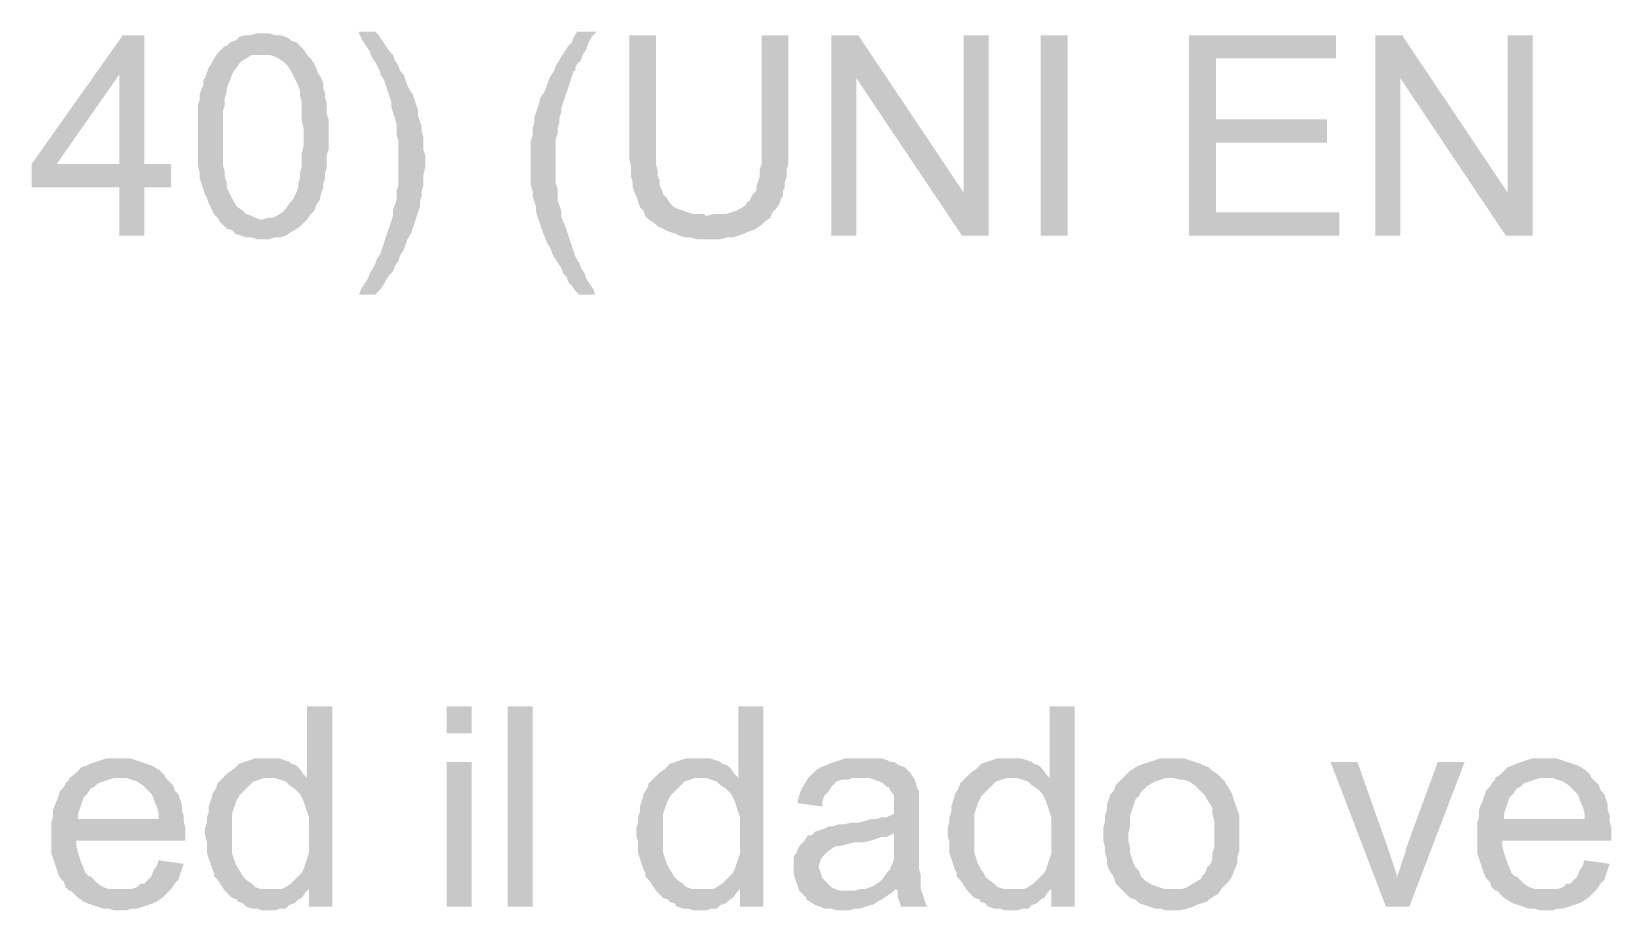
# Model space of a CAD drawing. Header units: millimetres. Extents: x -35.3 to 0.3, y 0.4 to 20.6.
# Drawn here: x -30.507 to -29.771, y 6.045 to 6.454 of the extents above; entities that cross this region are included whole.
import ezdxf

# ---------------------------------------------------------------- set-up
doc = ezdxf.new("R2010")
doc.units = ezdxf.units.MM
doc.layers.add('PDF _Riempimenti solidi', color=7, linetype='Continuous')

msp = doc.modelspace()

# ---------------------------------------------------------------- hatches: boundary and pattern name
at = {"layer": 'PDF _Riempimenti solidi', "transparency": 33554559}
for points in [[(-30.39933, 6.45351), (-30.40183, 6.45351), (-30.40517, 6.45267), (-30.40767, 6.45267), (-30.41017, 6.45184), (-30.41183, 6.45017), (-30.41433, 6.44934), (-30.416, 6.44767), (-30.41683, 6.44767), (-30.4185, 6.44601), (-30.42017, 6.44434), (-30.39933, 6.44351), (-30.396, 6.44351), (-30.3935, 6.44267), (-30.39183, 6.44184), (-30.38933, 6.44017), (-30.38767, 6.43851), (-30.386, 6.43601), (-30.38267, 6.42934), (-30.38183, 6.42684), (-30.38183, 6.42434), (-30.381, 6.42184), (-30.381, 6.41267), (-30.38017, 6.40934), (-30.38017, 6.40101), (-30.381, 6.39767), (-30.381, 6.39184), (-30.38183, 6.38851), (-30.38183, 6.38601), (-30.38267, 6.38351), (-30.38267, 6.38184), (-30.3835, 6.37934), (-30.38517, 6.37601), (-30.38683, 6.37434), (-30.3885, 6.37184), (-30.39017, 6.37017), (-30.39267, 6.36851), (-30.39433, 6.36767), (-30.39683, 6.36767), (-30.39933, 6.36684), (-30.41933, 6.36601), (-30.41767, 6.36434), (-30.416, 6.36267), (-30.4135, 6.36184), (-30.41183, 6.36017), (-30.40683, 6.35851), (-30.40433, 6.35851), (-30.40183, 6.35767), (-30.396, 6.35767), (-30.3935, 6.35851), (-30.391, 6.35851), (-30.3885, 6.35934), (-30.386, 6.36101), (-30.38433, 6.36184), (-30.38183, 6.36351), (-30.38017, 6.36517), (-30.3785, 6.36684), (-30.37683, 6.36934), (-30.37517, 6.37101), (-30.37433, 6.37351), (-30.37267, 6.37601), (-30.37183, 6.37934), (-30.371, 6.38184), (-30.371, 6.38351), (-30.37017, 6.38601), (-30.37017, 6.38851), (-30.36933, 6.39101), (-30.36933, 6.39684), (-30.3685, 6.39934), (-30.3685, 6.41351), (-30.36933, 6.41601), (-30.36933, 6.42101), (-30.37017, 6.42351), (-30.37017, 6.42601), (-30.371, 6.42767), (-30.371, 6.43017), (-30.37183, 6.43267), (-30.3735, 6.43517), (-30.37433, 6.43767), (-30.37517, 6.43934), (-30.37683, 6.44184), (-30.3785, 6.44351), (-30.38017, 6.44601), (-30.38183, 6.44767), (-30.3835, 6.44934), (-30.386, 6.45017), (-30.38683, 6.45101), (-30.3885, 6.45184), (-30.391, 6.45267), (-30.3935, 6.45267), (-30.396, 6.45351)], [(-30.34683, 6.45434), (-30.35433, 6.45434), (-30.35433, 6.45351), (-30.35267, 6.45017), (-30.351, 6.44767), (-30.34933, 6.44517), (-30.3485, 6.44267), (-30.34683, 6.44017), (-30.346, 6.43851), (-30.34517, 6.43684), (-30.34433, 6.43517), (-30.34433, 6.43434), (-30.34267, 6.43184), (-30.34183, 6.42934), (-30.341, 6.42684), (-30.34017, 6.42434), (-30.33933, 6.42184), (-30.33933, 6.41934), (-30.3385, 6.41684), (-30.33767, 6.41434), (-30.33683, 6.41101), (-30.33683, 6.40601), (-30.336, 6.40351), (-30.336, 6.38267), (-30.33683, 6.38017), (-30.33683, 6.37601), (-30.3385, 6.37101), (-30.3385, 6.36851), (-30.33933, 6.36601), (-30.34017, 6.36351), (-30.341, 6.36101), (-30.34433, 6.35101), (-30.346, 6.34851), (-30.34683, 6.34601), (-30.34767, 6.34434), (-30.34933, 6.34184), (-30.35017, 6.33934), (-30.35183, 6.33684), (-30.3535, 6.33434), (-30.35433, 6.33184), (-30.34683, 6.33184), (-30.346, 6.33267), (-30.34433, 6.33434), (-30.34267, 6.33684), (-30.34183, 6.33851), (-30.34017, 6.34101), (-30.3385, 6.34267), (-30.33767, 6.34517), (-30.336, 6.34767), (-30.33517, 6.35017), (-30.3335, 6.35267), (-30.33267, 6.35517), (-30.33183, 6.35767), (-30.33017, 6.36017), (-30.3285, 6.36517), (-30.32767, 6.36767), (-30.32683, 6.37017), (-30.326, 6.37267), (-30.326, 6.37517), (-30.32517, 6.37767), (-30.32517, 6.38017), (-30.32433, 6.38267), (-30.32433, 6.38767), (-30.3235, 6.39101), (-30.3235, 6.39684), (-30.32433, 6.39934), (-30.32433, 6.40517), (-30.32517, 6.40767), (-30.32517, 6.41017), (-30.32683, 6.41517), (-30.32683, 6.41767), (-30.32767, 6.42017), (-30.32933, 6.42517), (-30.331, 6.42767), (-30.33183, 6.42934), (-30.33267, 6.43184), (-30.3335, 6.43434), (-30.33517, 6.43601), (-30.336, 6.43851), (-30.33767, 6.44101), (-30.3385, 6.44351), (-30.34017, 6.44517), (-30.34183, 6.44767), (-30.3435, 6.45017), (-30.34517, 6.45267)], [(-30.2435, 6.45434), (-30.25267, 6.45434), (-30.25433, 6.45184), (-30.25517, 6.44934), (-30.25683, 6.44767), (-30.2585, 6.44517), (-30.26017, 6.44267), (-30.261, 6.44101), (-30.26267, 6.43851), (-30.2635, 6.43601), (-30.26517, 6.43351), (-30.266, 6.43184), (-30.26683, 6.42934), (-30.26767, 6.42684), (-30.26933, 6.42434), (-30.27017, 6.42267), (-30.27017, 6.42184), (-30.271, 6.41934), (-30.27183, 6.41684), (-30.27267, 6.41434), (-30.27267, 6.41184), (-30.2735, 6.40934), (-30.2735, 6.40601), (-30.27433, 6.40351), (-30.27433, 6.38267), (-30.2735, 6.38017), (-30.2735, 6.37767), (-30.27183, 6.37267), (-30.27183, 6.37017), (-30.271, 6.36767), (-30.27017, 6.36517), (-30.26933, 6.36267), (-30.2685, 6.36017), (-30.26767, 6.35851), (-30.26683, 6.35601), (-30.26517, 6.35351), (-30.26433, 6.35101), (-30.2635, 6.34934), (-30.26183, 6.34684), (-30.26017, 6.34434), (-30.25933, 6.34184), (-30.25767, 6.34017), (-30.25683, 6.33767), (-30.25517, 6.33601), (-30.2535, 6.33351), (-30.25183, 6.33184), (-30.2435, 6.33184), (-30.24433, 6.33184), (-30.24517, 6.33434), (-30.2485, 6.33934), (-30.24933, 6.34184), (-30.251, 6.34434), (-30.25183, 6.34684), (-30.2535, 6.34934), (-30.25517, 6.35434), (-30.256, 6.35684), (-30.25683, 6.35934), (-30.25767, 6.36184), (-30.2585, 6.36434), (-30.25933, 6.36601), (-30.26017, 6.36851), (-30.26017, 6.37101), (-30.26183, 6.37601), (-30.26183, 6.38101), (-30.26267, 6.38351), (-30.26267, 6.40434), (-30.26183, 6.40684), (-30.26183, 6.40934), (-30.261, 6.41184), (-30.261, 6.41434), (-30.26017, 6.41684), (-30.26017, 6.41851), (-30.25767, 6.42601), (-30.25683, 6.42851), (-30.256, 6.43101), (-30.25517, 6.43351), (-30.25433, 6.43601), (-30.2535, 6.43601), (-30.2535, 6.43767), (-30.25267, 6.43934), (-30.251, 6.44101), (-30.25017, 6.44351), (-30.2485, 6.44601), (-30.24767, 6.44851), (-30.246, 6.45184)], [(-30.45433, 6.45267), (-30.46433, 6.45267), (-30.50683, 6.39267), (-30.50683, 6.38184), (-30.466, 6.38184), (-30.466, 6.35934), (-30.45433, 6.35934), (-30.45433, 6.38184), (-30.44183, 6.38184), (-30.44183, 6.39267), (-30.49517, 6.39267), (-30.466, 6.43434)], [(-30.45433, 6.45267), (-30.466, 6.43434), (-30.466, 6.39267), (-30.49517, 6.39267), (-30.45433, 6.39267)], [(-30.216, 6.45267), (-30.2285, 6.45267), (-30.2285, 6.39517), (-30.22767, 6.39184), (-30.22767, 6.38684), (-30.22683, 6.38434), (-30.22683, 6.38184), (-30.226, 6.37934), (-30.22517, 6.37767), (-30.2235, 6.37267), (-30.22183, 6.37101), (-30.221, 6.36851), (-30.19267, 6.36851), (-30.1935, 6.36934), (-30.1985, 6.36934), (-30.2035, 6.37101), (-30.206, 6.37184), (-30.20767, 6.37267), (-30.20933, 6.37434), (-30.211, 6.37684), (-30.21267, 6.37851), (-30.2135, 6.38101), (-30.21433, 6.38267), (-30.21433, 6.38517), (-30.21517, 6.38684), (-30.21517, 6.38934), (-30.216, 6.39267), (-30.216, 6.39934)], [(-30.15433, 6.45267), (-30.16683, 6.45267), (-30.16683, 6.39267), (-30.16767, 6.39017), (-30.16767, 6.38684), (-30.1685, 6.38434), (-30.16933, 6.38184), (-30.16933, 6.38017), (-30.171, 6.37851), (-30.17183, 6.37684), (-30.17267, 6.37517), (-30.1735, 6.37517), (-30.17433, 6.37351), (-30.17683, 6.37184), (-30.1785, 6.37101), (-30.1835, 6.36934), (-30.18933, 6.36934), (-30.19267, 6.36851), (-30.221, 6.36851), (-30.21933, 6.36684), (-30.21683, 6.36517), (-30.21517, 6.36351), (-30.21267, 6.36267), (-30.21183, 6.36184), (-30.20933, 6.36101), (-30.20683, 6.36017), (-30.20517, 6.35934), (-30.20267, 6.35851), (-30.20017, 6.35851), (-30.19683, 6.35767), (-30.186, 6.35767), (-30.18267, 6.35851), (-30.18017, 6.35851), (-30.17767, 6.35934), (-30.17517, 6.36017), (-30.1735, 6.36101), (-30.171, 6.36184), (-30.16933, 6.36267), (-30.16683, 6.36434), (-30.16517, 6.36601), (-30.16267, 6.36767), (-30.16183, 6.37017), (-30.16017, 6.37184), (-30.1585, 6.37434), (-30.15767, 6.37684), (-30.15683, 6.37767), (-30.15683, 6.38017), (-30.156, 6.38184), (-30.156, 6.38434), (-30.15517, 6.38684), (-30.15517, 6.39017), (-30.15433, 6.39267), (-30.15433, 6.39851)], [(-30.12183, 6.45267), (-30.13433, 6.45267), (-30.13433, 6.35934), (-30.12267, 6.35934), (-30.12267, 6.43267)], [(-30.12183, 6.45267), (-30.12267, 6.43267), (-30.0735, 6.35934), (-30.07267, 6.37934)], [(-30.061, 6.45267), (-30.07267, 6.45267), (-30.07267, 6.37934), (-30.0735, 6.35934), (-30.061, 6.35934)], [(-30.02433, 6.35934), (-30.02433, 6.45267), (-30.03683, 6.45267), (-30.03683, 6.35934)], [(-29.89933, 6.45267), (-29.96767, 6.45267), (-29.96767, 6.35934), (-29.89767, 6.35934), (-29.89767, 6.37017), (-29.95517, 6.37017), (-29.95517, 6.40267), (-29.9035, 6.40267), (-29.9035, 6.41351), (-29.95517, 6.41351), (-29.95517, 6.44184), (-29.89933, 6.44184)], [(-29.8685, 6.45267), (-29.881, 6.45267), (-29.881, 6.35934), (-29.86933, 6.35934), (-29.86933, 6.43267)], [(-29.8685, 6.45267), (-29.86933, 6.43267), (-29.82017, 6.35934), (-29.81933, 6.37934)], [(-29.80767, 6.45267), (-29.81933, 6.45267), (-29.81933, 6.37934), (-29.82017, 6.35934), (-29.80767, 6.35934)], [(-30.42017, 6.44434), (-30.42183, 6.44184), (-30.42267, 6.44017), (-30.42433, 6.43767), (-30.426, 6.43267), (-30.42683, 6.43184), (-30.42683, 6.42934), (-30.42767, 6.42767), (-30.4285, 6.42517), (-30.4285, 6.42267), (-30.42933, 6.42017), (-30.42933, 6.39184), (-30.4285, 6.38851), (-30.4285, 6.38601), (-30.426, 6.37851), (-30.42517, 6.37684), (-30.42433, 6.37434), (-30.4235, 6.37267), (-30.42267, 6.37101), (-30.42183, 6.36934), (-30.42017, 6.36767), (-30.41933, 6.36601), (-30.39933, 6.36684), (-30.40017, 6.36684), (-30.40267, 6.36767), (-30.40433, 6.36851), (-30.40683, 6.36934), (-30.4085, 6.37101), (-30.411, 6.37267), (-30.41267, 6.37517), (-30.41517, 6.38017), (-30.416, 6.38184), (-30.416, 6.38434), (-30.41683, 6.38684), (-30.41683, 6.38934), (-30.41767, 6.39184), (-30.41767, 6.41767), (-30.41683, 6.42017), (-30.41683, 6.42351), (-30.416, 6.42601), (-30.416, 6.42767), (-30.41517, 6.43017), (-30.41433, 6.43184), (-30.4135, 6.43434), (-30.41267, 6.43601), (-30.41183, 6.43684), (-30.41017, 6.43934), (-30.4085, 6.44101), (-30.40683, 6.44184), (-30.40433, 6.44351), (-30.39933, 6.44351)], [(-30.36683, 6.14017), (-30.3785, 6.14017), (-30.3785, 6.10684), (-30.396, 6.10684), (-30.3935, 6.10684), (-30.391, 6.10601), (-30.3885, 6.10517), (-30.38683, 6.10351), (-30.38433, 6.10184), (-30.38267, 6.10017), (-30.38183, 6.09934), (-30.381, 6.09767), (-30.38017, 6.09601), (-30.37933, 6.09351), (-30.37767, 6.08851), (-30.37767, 6.07184), (-30.38017, 6.06434), (-30.381, 6.06267), (-30.38267, 6.06101), (-30.386, 6.05767), (-30.3885, 6.05601), (-30.39017, 6.05517), (-30.37767, 6.05517), (-30.37767, 6.04684), (-30.36683, 6.04684)], [(-30.30183, 6.12767), (-30.30183, 6.14017), (-30.3135, 6.14017), (-30.3135, 6.12767)], [(-30.2735, 6.04684), (-30.2735, 6.14017), (-30.28517, 6.14017), (-30.28517, 6.04684)], [(-30.166, 6.14017), (-30.17767, 6.14017), (-30.17767, 6.10684), (-30.19517, 6.10684), (-30.19267, 6.10684), (-30.19017, 6.10601), (-30.18767, 6.10517), (-30.186, 6.10351), (-30.1835, 6.10184), (-30.18183, 6.10017), (-30.181, 6.09934), (-30.17933, 6.09601), (-30.1785, 6.09351), (-30.17683, 6.08851), (-30.17683, 6.07184), (-30.1785, 6.06684), (-30.17933, 6.06434), (-30.18017, 6.06267), (-30.18183, 6.06101), (-30.18517, 6.05767), (-30.18767, 6.05601), (-30.18933, 6.05517), (-30.17683, 6.05517), (-30.17683, 6.04684), (-30.166, 6.04684)], [(-30.021, 6.14017), (-30.03267, 6.14017), (-30.03267, 6.10684), (-30.05017, 6.10684), (-30.04767, 6.10684), (-30.04517, 6.10601), (-30.04267, 6.10517), (-30.041, 6.10351), (-30.0385, 6.10184), (-30.036, 6.09934), (-30.03517, 6.09767), (-30.03433, 6.09601), (-30.0335, 6.09351), (-30.03267, 6.09101), (-30.03183, 6.08851), (-30.03183, 6.07184), (-30.03267, 6.06934), (-30.0335, 6.06684), (-30.03433, 6.06434), (-30.03517, 6.06267), (-30.03683, 6.06101), (-30.04017, 6.05767), (-30.04267, 6.05601), (-30.04433, 6.05517), (-30.03183, 6.05517), (-30.03183, 6.04684), (-30.021, 6.04684)], [(-30.466, 6.11601), (-30.47183, 6.11601), (-30.47433, 6.11517), (-30.47683, 6.11434), (-30.47933, 6.11351), (-30.481, 6.11267), (-30.4835, 6.11184), (-30.48683, 6.10851), (-30.48933, 6.10684), (-30.46267, 6.10684), (-30.46017, 6.10601), (-30.45767, 6.10517), (-30.45517, 6.10351), (-30.4535, 6.10184), (-30.45183, 6.10017), (-30.451, 6.09934), (-30.45017, 6.09767), (-30.44933, 6.09517), (-30.4485, 6.09351), (-30.44767, 6.09017), (-30.44767, 6.08767), (-30.48517, 6.08767), (-30.436, 6.08684), (-30.436, 6.08934), (-30.43683, 6.09184), (-30.43683, 6.09434), (-30.43767, 6.09684), (-30.4385, 6.09934), (-30.44017, 6.10101), (-30.441, 6.10351), (-30.44267, 6.10517), (-30.44433, 6.10684), (-30.44517, 6.10851), (-30.44683, 6.11017), (-30.44933, 6.11184), (-30.451, 6.11267), (-30.4535, 6.11351), (-30.456, 6.11434), (-30.4585, 6.11517), (-30.461, 6.11601), (-30.4635, 6.11601)], [(-30.39683, 6.11601), (-30.40267, 6.11601), (-30.40517, 6.11517), (-30.40767, 6.11434), (-30.41017, 6.11351), (-30.41183, 6.11184), (-30.41267, 6.11101), (-30.41517, 6.10934), (-30.4185, 6.10601), (-30.42017, 6.10434), (-30.421, 6.10184), (-30.42267, 6.09934), (-30.42267, 6.09851), (-30.4235, 6.09601), (-30.42433, 6.09351), (-30.42433, 6.09101), (-30.42517, 6.08851), (-30.42517, 6.08601), (-30.426, 6.08351), (-30.426, 6.08017), (-30.42517, 6.07684), (-30.42517, 6.07184), (-30.42433, 6.06934), (-30.4235, 6.06684), (-30.42267, 6.06434), (-30.42183, 6.06267), (-30.42183, 6.06101), (-30.42017, 6.05934), (-30.4185, 6.05684), (-30.41683, 6.05434), (-30.39517, 6.05517), (-30.40017, 6.05517), (-30.40267, 6.05601), (-30.40433, 6.05767), (-30.40683, 6.05934), (-30.4085, 6.06101), (-30.40933, 6.06267), (-30.411, 6.06517), (-30.41183, 6.06684), (-30.4135, 6.07184), (-30.4135, 6.09017), (-30.41267, 6.09267), (-30.41183, 6.09517), (-30.411, 6.09684), (-30.41017, 6.09851), (-30.4085, 6.10017), (-30.40683, 6.10184), (-30.4035, 6.10517), (-30.401, 6.10601), (-30.3985, 6.10684), (-30.3785, 6.10684), (-30.38017, 6.10851), (-30.38183, 6.11101), (-30.3835, 6.11267), (-30.386, 6.11351), (-30.38683, 6.11434), (-30.38933, 6.11517), (-30.39183, 6.11601), (-30.39433, 6.11601)], [(-30.196, 6.11601), (-30.20183, 6.11601), (-30.20433, 6.11517), (-30.20683, 6.11434), (-30.20933, 6.11351), (-30.21183, 6.11101), (-30.21433, 6.10934), (-30.216, 6.10767), (-30.21933, 6.10434), (-30.22017, 6.10184), (-30.22183, 6.09934), (-30.22183, 6.09851), (-30.22267, 6.09601), (-30.2235, 6.09351), (-30.2235, 6.09101), (-30.22433, 6.08851), (-30.22433, 6.08601), (-30.22517, 6.08351), (-30.22517, 6.08017), (-30.22433, 6.07684), (-30.22433, 6.07184), (-30.2235, 6.06934), (-30.22267, 6.06684), (-30.22183, 6.06434), (-30.221, 6.06267), (-30.221, 6.06101), (-30.21933, 6.05934), (-30.216, 6.05434), (-30.19433, 6.05517), (-30.19933, 6.05517), (-30.20183, 6.05601), (-30.2035, 6.05767), (-30.206, 6.05934), (-30.20767, 6.06101), (-30.2085, 6.06267), (-30.21017, 6.06517), (-30.211, 6.06684), (-30.21267, 6.07184), (-30.21267, 6.09017), (-30.21183, 6.09267), (-30.211, 6.09517), (-30.20933, 6.09851), (-30.206, 6.10184), (-30.20267, 6.10517), (-30.19767, 6.10684), (-30.17767, 6.10684), (-30.17933, 6.10851), (-30.181, 6.11101), (-30.18267, 6.11267), (-30.18517, 6.11351), (-30.186, 6.11434), (-30.1885, 6.11517), (-30.191, 6.11601), (-30.1935, 6.11601)], [(-30.11933, 6.11601), (-30.12767, 6.11601), (-30.13017, 6.11517), (-30.13267, 6.11434), (-30.13517, 6.11351), (-30.13683, 6.11267), (-30.13933, 6.11184), (-30.14183, 6.11017), (-30.1435, 6.10851), (-30.14517, 6.10684), (-30.11683, 6.10684), (-30.11433, 6.10601), (-30.11183, 6.10517), (-30.11017, 6.10434), (-30.1085, 6.10267), (-30.10767, 6.10267), (-30.10683, 6.10101), (-30.10517, 6.09851), (-30.10517, 6.09017), (-30.1085, 6.08851), (-30.111, 6.08851), (-30.1135, 6.08767), (-30.116, 6.08767), (-30.1185, 6.08684), (-30.12183, 6.08601), (-30.12517, 6.08601), (-30.1285, 6.08517), (-30.131, 6.08517), (-30.1335, 6.08434), (-30.136, 6.08434), (-30.13683, 6.08351), (-30.14183, 6.08184), (-30.10517, 6.08101), (-30.10517, 6.06934), (-30.106, 6.06684), (-30.10683, 6.06517), (-30.10683, 6.06434), (-30.1085, 6.06267), (-30.11017, 6.06017), (-30.11183, 6.05851), (-30.11433, 6.05684), (-30.116, 6.05601), (-30.1185, 6.05517), (-30.10433, 6.05517), (-30.1035, 6.05434), (-30.1035, 6.05184), (-30.10267, 6.04934), (-30.10183, 6.04684), (-30.08933, 6.04684), (-30.09017, 6.04767), (-30.091, 6.05017), (-30.09183, 6.05267), (-30.09267, 6.05517), (-30.09267, 6.06184), (-30.0935, 6.06434), (-30.0935, 6.10101), (-30.09433, 6.10184), (-30.09517, 6.10517), (-30.096, 6.10684), (-30.09767, 6.10934), (-30.0985, 6.11017), (-30.10017, 6.11184), (-30.10267, 6.11267), (-30.10517, 6.11434), (-30.10683, 6.11434), (-30.1085, 6.11517), (-30.111, 6.11601), (-30.11683, 6.11601)], [(-30.051, 6.11601), (-30.05683, 6.11601), (-30.05933, 6.11517), (-30.06433, 6.11351), (-30.06683, 6.11101), (-30.06933, 6.10934), (-30.071, 6.10767), (-30.07433, 6.10434), (-30.07517, 6.10184), (-30.07683, 6.09934), (-30.07683, 6.09851), (-30.07767, 6.09601), (-30.0785, 6.09351), (-30.0785, 6.09101), (-30.07933, 6.08851), (-30.07933, 6.08601), (-30.08017, 6.08351), (-30.08017, 6.08017), (-30.07933, 6.07684), (-30.07933, 6.07184), (-30.07767, 6.06684), (-30.07683, 6.06434), (-30.076, 6.06267), (-30.076, 6.06101), (-30.07433, 6.05934), (-30.071, 6.05434), (-30.04933, 6.05517), (-30.05433, 6.05517), (-30.05683, 6.05601), (-30.0585, 6.05767), (-30.061, 6.05934), (-30.06267, 6.06101), (-30.0635, 6.06267), (-30.06517, 6.06517), (-30.066, 6.06684), (-30.06767, 6.07184), (-30.06767, 6.09017), (-30.06683, 6.09267), (-30.066, 6.09517), (-30.06433, 6.09851), (-30.061, 6.10184), (-30.05767, 6.10517), (-30.05267, 6.10684), (-30.03267, 6.10684), (-30.03433, 6.10851), (-30.036, 6.11101), (-30.03767, 6.11267), (-30.04017, 6.11351), (-30.041, 6.11434), (-30.0435, 6.11517), (-30.046, 6.11601), (-30.0485, 6.11601)], [(-29.976, 6.11601), (-29.981, 6.11601), (-29.9835, 6.11517), (-29.9885, 6.11351), (-29.991, 6.11267), (-29.99267, 6.11184), (-29.99517, 6.11017), (-29.9985, 6.10684), (-29.97517, 6.10684), (-29.97183, 6.10601), (-29.97017, 6.10601), (-29.96767, 6.10517), (-29.96517, 6.10351), (-29.9635, 6.10184), (-29.96017, 6.09851), (-29.95933, 6.09684), (-29.95767, 6.09434), (-29.95683, 6.09267), (-29.95683, 6.09017), (-29.956, 6.08684), (-29.956, 6.07434), (-29.95683, 6.07184), (-29.95683, 6.06934), (-29.95767, 6.06684), (-29.95933, 6.06517), (-29.96017, 6.06267), (-29.96183, 6.06101), (-29.96183, 6.06017), (-29.96433, 6.05851), (-29.966, 6.05767), (-29.9685, 6.05601), (-29.971, 6.05517), (-29.976, 6.05517), (-29.9985, 6.05434), (-29.99683, 6.05267), (-29.99517, 6.05101), (-29.99267, 6.05017), (-29.991, 6.04851), (-29.9885, 6.04767), (-29.9835, 6.04601), (-29.981, 6.04601), (-29.9785, 6.04517), (-29.97183, 6.04517), (-29.9685, 6.04601), (-29.966, 6.04684), (-29.96433, 6.04767), (-29.96183, 6.04851), (-29.95933, 6.04934), (-29.9585, 6.05017), (-29.956, 6.05184), (-29.95433, 6.05267), (-29.95267, 6.05517), (-29.94933, 6.05851), (-29.94767, 6.06101), (-29.94683, 6.06351), (-29.946, 6.06517), (-29.94517, 6.06767), (-29.94517, 6.07017), (-29.94433, 6.07267), (-29.94433, 6.08934), (-29.94517, 6.09184), (-29.946, 6.09434), (-29.94683, 6.09684), (-29.94767, 6.09934), (-29.9485, 6.10101), (-29.95017, 6.10351), (-29.951, 6.10517), (-29.95267, 6.10684), (-29.95433, 6.10851), (-29.95683, 6.11017), (-29.9585, 6.11184), (-29.961, 6.11267), (-29.96267, 6.11351), (-29.96767, 6.11517), (-29.97017, 6.11601), (-29.97267, 6.11601)], [(-29.80183, 6.11601), (-29.80767, 6.11601), (-29.81017, 6.11517), (-29.81517, 6.11351), (-29.81683, 6.11267), (-29.81933, 6.11184), (-29.821, 6.11017), (-29.82267, 6.10851), (-29.82517, 6.10684), (-29.7985, 6.10684), (-29.796, 6.10601), (-29.7935, 6.10517), (-29.791, 6.10351), (-29.78933, 6.10184), (-29.78683, 6.09934), (-29.786, 6.09767), (-29.78517, 6.09517), (-29.78433, 6.09351), (-29.7835, 6.09017), (-29.7835, 6.08767), (-29.821, 6.08767), (-29.77183, 6.08684), (-29.77183, 6.08934), (-29.77267, 6.09184), (-29.77267, 6.09434), (-29.7735, 6.09684), (-29.77433, 6.09934), (-29.776, 6.10101), (-29.77683, 6.10351), (-29.7785, 6.10517), (-29.78017, 6.10684), (-29.781, 6.10851), (-29.78267, 6.11017), (-29.78517, 6.11184), (-29.78683, 6.11267), (-29.78933, 6.11351), (-29.79433, 6.11517), (-29.79683, 6.11601), (-29.79933, 6.11601)], [(-30.30183, 6.04684), (-30.30183, 6.11434), (-30.3135, 6.11434), (-30.3135, 6.04684)], [(-29.88933, 6.11434), (-29.90183, 6.11434), (-29.876, 6.04684), (-29.871, 6.06017), (-29.871, 6.06184), (-29.8735, 6.06934), (-29.87433, 6.07184), (-29.87517, 6.07434)], [(-29.83933, 6.11434), (-29.85183, 6.11434), (-29.86683, 6.07351), (-29.86683, 6.07267), (-29.8685, 6.06767), (-29.86933, 6.06517), (-29.871, 6.06017), (-29.876, 6.04684), (-29.86517, 6.04684)], [(-30.48933, 6.10684), (-30.48933, 6.10601), (-30.491, 6.10434), (-30.49183, 6.10267), (-30.4935, 6.10101), (-30.49433, 6.09851), (-30.49517, 6.09601), (-30.496, 6.09434), (-30.49683, 6.09184), (-30.49683, 6.08851), (-30.49767, 6.08601), (-30.49767, 6.07184), (-30.49433, 6.06184), (-30.4935, 6.06017), (-30.49183, 6.05851), (-30.491, 6.05601), (-30.48933, 6.05434), (-30.46517, 6.05517), (-30.471, 6.05517), (-30.4735, 6.05601), (-30.476, 6.05767), (-30.47767, 6.05934), (-30.47933, 6.06101), (-30.48017, 6.06101), (-30.48183, 6.06267), (-30.48267, 6.06517), (-30.4835, 6.06684), (-30.48433, 6.06934), (-30.48517, 6.07184), (-30.486, 6.07517), (-30.486, 6.07767), (-30.43517, 6.07767), (-30.43517, 6.08351), (-30.436, 6.08684), (-30.48517, 6.08767), (-30.48517, 6.09017), (-30.48433, 6.09267), (-30.4835, 6.09517), (-30.48267, 6.09767), (-30.481, 6.09934), (-30.47933, 6.10184), (-30.47767, 6.10267), (-30.476, 6.10434), (-30.4735, 6.10517), (-30.4685, 6.10684), (-30.466, 6.10684)], [(-30.14517, 6.10684), (-30.146, 6.10517), (-30.14767, 6.10267), (-30.1485, 6.10101), (-30.14933, 6.09851), (-30.15017, 6.09517), (-30.1385, 6.09351), (-30.1385, 6.09601), (-30.13767, 6.09851), (-30.136, 6.10017), (-30.13433, 6.10267), (-30.1335, 6.10351), (-30.13183, 6.10517), (-30.12933, 6.10601), (-30.12683, 6.10601), (-30.12433, 6.10684), (-30.121, 6.10684)], [(-29.9985, 6.10684), (-30.00183, 6.10351), (-30.00267, 6.10101), (-30.00433, 6.09934), (-30.00517, 6.09684), (-30.006, 6.09434), (-30.006, 6.09184), (-30.00683, 6.08934), (-30.00683, 6.08684), (-30.00767, 6.08351), (-30.00767, 6.07767), (-30.00683, 6.07434), (-30.00683, 6.07184), (-30.006, 6.06934), (-30.006, 6.06684), (-30.00517, 6.06434), (-30.0035, 6.06184), (-30.00267, 6.06017), (-30.00183, 6.05767), (-29.9985, 6.05434), (-29.976, 6.05517), (-29.97933, 6.05517), (-29.98183, 6.05601), (-29.98433, 6.05684), (-29.986, 6.05767), (-29.9885, 6.05934), (-29.99017, 6.06101), (-29.991, 6.06351), (-29.99267, 6.06517), (-29.9935, 6.06684), (-29.99433, 6.06934), (-29.99517, 6.07184), (-29.99517, 6.07434), (-29.996, 6.07767), (-29.996, 6.08101), (-29.99517, 6.08434), (-29.99517, 6.08934), (-29.99433, 6.09184), (-29.9935, 6.09434), (-29.99267, 6.09684), (-29.991, 6.09851), (-29.99017, 6.10017), (-29.98767, 6.10267), (-29.98517, 6.10434), (-29.9835, 6.10517), (-29.981, 6.10601), (-29.9785, 6.10684), (-29.976, 6.10684)], [(-29.82517, 6.10684), (-29.82517, 6.10601), (-29.82683, 6.10434), (-29.82767, 6.10267), (-29.82933, 6.10101), (-29.831, 6.09601), (-29.83183, 6.09434), (-29.83267, 6.09184), (-29.83267, 6.08851), (-29.8335, 6.08601), (-29.8335, 6.07184), (-29.83267, 6.06934), (-29.83183, 6.06684), (-29.83017, 6.06184), (-29.82933, 6.06017), (-29.82767, 6.05851), (-29.82683, 6.05601), (-29.82517, 6.05434), (-29.801, 6.05517), (-29.80683, 6.05517), (-29.80933, 6.05601), (-29.81183, 6.05767), (-29.8135, 6.05934), (-29.81517, 6.06101), (-29.816, 6.06101), (-29.81767, 6.06267), (-29.8185, 6.06517), (-29.81933, 6.06684), (-29.82017, 6.06934), (-29.821, 6.07184), (-29.82183, 6.07517), (-29.82183, 6.07767), (-29.771, 6.07767), (-29.771, 6.08351), (-29.77183, 6.08684), (-29.821, 6.08767), (-29.821, 6.09017), (-29.82017, 6.09267), (-29.81933, 6.09517), (-29.8185, 6.09767), (-29.81683, 6.09934), (-29.81517, 6.10184), (-29.8135, 6.10267), (-29.81183, 6.10434), (-29.80933, 6.10517), (-29.80683, 6.10601), (-29.80433, 6.10684), (-29.80183, 6.10684)], [(-30.14183, 6.08184), (-30.1435, 6.08017), (-30.14517, 6.08017), (-30.14683, 6.07767), (-30.1485, 6.07601), (-30.15017, 6.07351), (-30.15017, 6.07267), (-30.15183, 6.07017), (-30.15183, 6.06184), (-30.151, 6.05934), (-30.14933, 6.05434), (-30.14767, 6.05267), (-30.146, 6.05101), (-30.146, 6.05017), (-30.14433, 6.04934), (-30.14183, 6.04767), (-30.13933, 6.04684), (-30.13767, 6.04601), (-30.13433, 6.04601), (-30.13183, 6.04517), (-30.126, 6.04517), (-30.1235, 6.04601), (-30.121, 6.04601), (-30.116, 6.04767), (-30.11517, 6.04767), (-30.11267, 6.04934), (-30.111, 6.05017), (-30.1085, 6.05184), (-30.106, 6.05351), (-30.126, 6.05434), (-30.13017, 6.05434), (-30.13267, 6.05517), (-30.13433, 6.05601), (-30.13683, 6.05851), (-30.1385, 6.06017), (-30.13933, 6.06267), (-30.14017, 6.06517), (-30.14017, 6.06601), (-30.13933, 6.06851), (-30.1385, 6.07017), (-30.13767, 6.07101), (-30.136, 6.07267), (-30.1335, 6.07434), (-30.13183, 6.07517), (-30.13017, 6.07517), (-30.12683, 6.07601), (-30.1235, 6.07684), (-30.11933, 6.07684), (-30.116, 6.07767), (-30.1135, 6.07851), (-30.111, 6.07934), (-30.1085, 6.07934), (-30.10517, 6.08101)], [(-30.44767, 6.06851), (-30.4485, 6.06601), (-30.45017, 6.06351), (-30.451, 6.06101), (-30.45267, 6.05934), (-30.45433, 6.05767), (-30.456, 6.05767), (-30.45767, 6.05601), (-30.46017, 6.05517), (-30.46517, 6.05517), (-30.48933, 6.05434), (-30.4885, 6.05434), (-30.48683, 6.05267), (-30.48517, 6.05101), (-30.48267, 6.04934), (-30.481, 6.04851), (-30.476, 6.04684), (-30.4735, 6.04601), (-30.471, 6.04601), (-30.4685, 6.04517), (-30.46267, 6.04517), (-30.46017, 6.04601), (-30.45767, 6.04601), (-30.45517, 6.04684), (-30.45267, 6.04767), (-30.45017, 6.04851), (-30.4485, 6.04934), (-30.446, 6.05101), (-30.44517, 6.05184), (-30.4435, 6.05351), (-30.44183, 6.05517), (-30.44017, 6.05767), (-30.4385, 6.05934), (-30.43767, 6.06184), (-30.43683, 6.06434), (-30.436, 6.06684)], [(-29.7835, 6.06851), (-29.78433, 6.06601), (-29.786, 6.06351), (-29.78683, 6.06101), (-29.79017, 6.05767), (-29.79183, 6.05767), (-29.7935, 6.05601), (-29.796, 6.05517), (-29.801, 6.05517), (-29.82517, 6.05434), (-29.82433, 6.05434), (-29.82267, 6.05267), (-29.821, 6.05101), (-29.8185, 6.04934), (-29.81683, 6.04851), (-29.81433, 6.04767), (-29.80933, 6.04601), (-29.80683, 6.04601), (-29.80433, 6.04517), (-29.7985, 6.04517), (-29.796, 6.04601), (-29.7935, 6.04601), (-29.7885, 6.04767), (-29.786, 6.04851), (-29.78433, 6.04934), (-29.78183, 6.05101), (-29.781, 6.05184), (-29.77933, 6.05351), (-29.77767, 6.05517), (-29.776, 6.05767), (-29.77433, 6.05934), (-29.77183, 6.06684)], [(-30.39017, 6.05517), (-30.39517, 6.05517), (-30.41683, 6.05434), (-30.41517, 6.05267), (-30.4135, 6.05101), (-30.411, 6.05017), (-30.411, 6.04934), (-30.4085, 6.04851), (-30.40683, 6.04684), (-30.40433, 6.04601), (-30.40183, 6.04601), (-30.39933, 6.04517), (-30.3935, 6.04517), (-30.391, 6.04601), (-30.3885, 6.04601), (-30.38683, 6.04767), (-30.38433, 6.04851), (-30.38267, 6.05017), (-30.381, 6.05101), (-30.37933, 6.05351), (-30.37767, 6.05517)], [(-30.18933, 6.05517), (-30.19433, 6.05517), (-30.216, 6.05434), (-30.21433, 6.05267), (-30.21267, 6.05101), (-30.21017, 6.05017), (-30.21017, 6.04934), (-30.20767, 6.04851), (-30.206, 6.04684), (-30.2035, 6.04601), (-30.201, 6.04601), (-30.1985, 6.04517), (-30.19267, 6.04517), (-30.19017, 6.04601), (-30.18767, 6.04601), (-30.186, 6.04767), (-30.1835, 6.04851), (-30.18183, 6.05017), (-30.18017, 6.05101), (-30.1785, 6.05351), (-30.17683, 6.05517)], [(-30.1185, 6.05517), (-30.121, 6.05517), (-30.1235, 6.05434), (-30.126, 6.05434), (-30.106, 6.05351), (-30.10433, 6.05517)], [(-30.04433, 6.05517), (-30.04933, 6.05517), (-30.071, 6.05434), (-30.06933, 6.05267), (-30.06767, 6.05101), (-30.06517, 6.05017), (-30.06517, 6.04934), (-30.06267, 6.04851), (-30.061, 6.04684), (-30.0585, 6.04601), (-30.056, 6.04601), (-30.0535, 6.04517), (-30.04767, 6.04517), (-30.04517, 6.04601), (-30.04267, 6.04601), (-30.041, 6.04767), (-30.0385, 6.04851), (-30.03683, 6.05017), (-30.03517, 6.05101), (-30.0335, 6.05351), (-30.03183, 6.05517)]]:
    msp.add_hatch(color=256, dxfattribs=at).paths.add_polyline_path(points)

doc.saveas('drawing.dxf')
